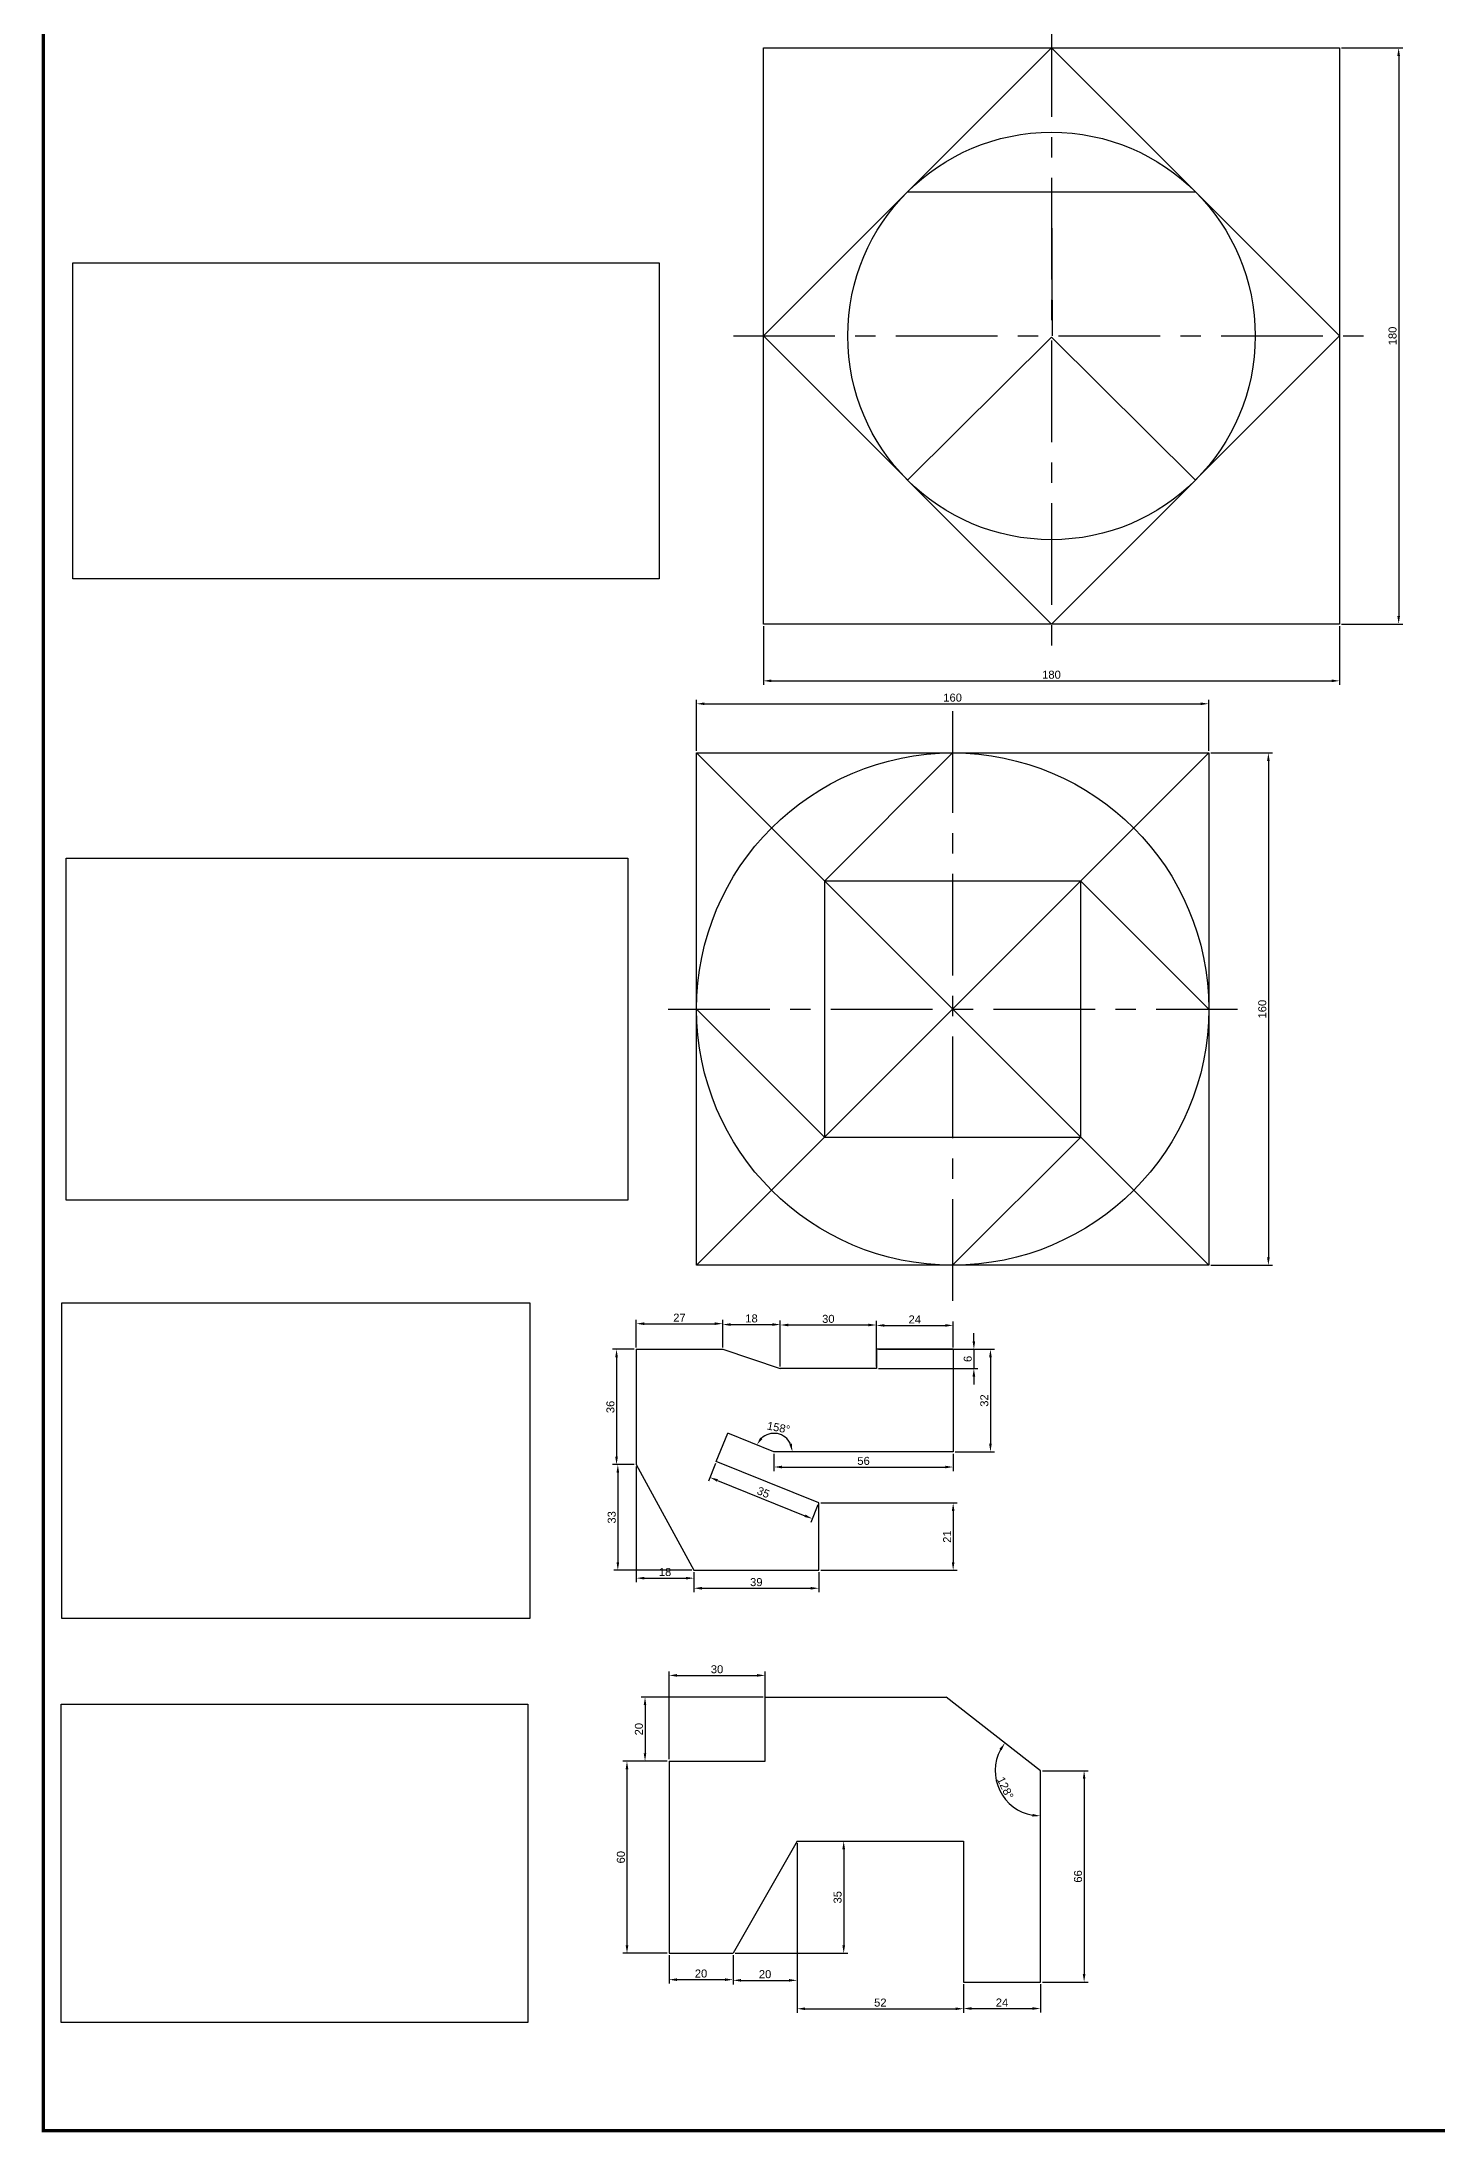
# Model space of a CAD drawing. Header units: millimetres. Extents: x -11 to 1152, y -49 to 996.
# Drawn here: x 318 to 753, y -49 to 604 of the extents above; entities that cross this region are included whole.
import ezdxf

# ---------------------------------------------------------------- set-up
doc = ezdxf.new("R2010")
doc.units = ezdxf.units.MM
doc.linetypes.add('CENTER', pattern=[50.8, 31.75, -6.35, 6.35, -6.35])
for name, color, linetype in [('中心线', 1, 'CENTER'), ('尺寸线', 5, 'Continuous'), ('标题栏', 7, 'Continuous')]:
    doc.layers.add(name, color=color, linetype=linetype)
doc.layers.add('可见的轮廓线', color=3, linetype='Continuous', lineweight=30)
doc.styles.get("Standard").update_dxf_attribs({"font": 'arial.ttf'})
doc.dimstyles.new('ISO-25', dxfattribs={"dimtxt": 2.5, "dimasz": 2.5, "dimexe": 1.25, "dimexo": 0.625, "dimtad": 1, "dimdec": 0, "dimtxsty": 'Standard', "dimcen": 2.5, "dimadec": 0, "dimazin": 0, "dimtfac": 1, "dimtdec": 0, "dimtmove": 0, "dimatfit": 3, "dimfxl": 1, "dimarcsym": 0})
picture_1 = doc.add_image_def('image3.jpg', size_in_pixel=(554, 378))
picture_2 = doc.add_image_def('image4.jpg', size_in_pixel=(553, 373))
picture_3 = doc.add_image_def('image5.jpg', size_in_pixel=(553, 337))
picture_4 = doc.add_image_def('image6.jpg', size_in_pixel=(553, 298))

# ---------------------------------------------------------------- blocks, each defined once
blk = doc.blocks.new('*D40')
at = {"layer": 'Defpoints', "color": 0, "transparency": 16777216}
for p in [(513.44, 66.46), (500.31, 6.46), (513.44, 6.46)]:
    blk.add_point(p, dxfattribs=at)
at = {"layer": '尺寸线', "color": 0, "lineweight": -2, "transparency": 16777216}
for p, q in [((512.82, 66.46), (499.06, 66.46)), ((500.31, 63.96), (500.31, 8.96)), ((512.82, 6.46), (499.06, 6.46))]:
    blk.add_line(p, q, dxfattribs=at)
at = {"layer": '尺寸线', "color": 0, "transparency": 16777216}
for points in [[(499.89, 63.96), (500.73, 63.96), (500.31, 66.46)], [(499.89, 8.96), (500.73, 8.96), (500.31, 6.46)]]:
    blk.add_solid(points, dxfattribs=at)
at = {"layer": '尺寸线', "color": 0, "transparency": 16777216, "insert": (498.41, 36.46), "char_height": 2.5, "attachment_point": 5, "rotation": 90}
blk.add_mtext('60', dxfattribs=at)
blk = doc.blocks.new('*D41')
at = {"layer": 'Defpoints', "color": 0, "transparency": 16777216}
for p in [(543.44, 93.25), (513.44, 66.46), (543.44, 66.46)]:
    blk.add_point(p, dxfattribs=at)
at = {"layer": '尺寸线', "color": 0, "lineweight": -2, "transparency": 16777216}
for p, q in [((513.44, 67.08), (513.44, 94.5)), ((515.94, 93.25), (540.94, 93.25)), ((543.44, 67.08), (543.44, 94.5))]:
    blk.add_line(p, q, dxfattribs=at)
at = {"layer": '尺寸线', "color": 0, "transparency": 16777216}
for points in [[(515.94, 93.67), (515.94, 92.84), (513.44, 93.25)], [(540.94, 93.67), (540.94, 92.84), (543.44, 93.25)]]:
    blk.add_solid(points, dxfattribs=at)
at = {"layer": '尺寸线', "color": 0, "transparency": 16777216, "insert": (528.44, 95.16), "char_height": 2.5, "attachment_point": 5}
blk.add_mtext('30', dxfattribs=at)
blk = doc.blocks.new('*D42')
at = {"layer": 'Defpoints', "color": 0, "transparency": 16777216}
for p in [(543.44, 86.46), (505.94, 66.46), (513.44, 66.46)]:
    blk.add_point(p, dxfattribs=at)
at = {"layer": '尺寸线', "color": 0, "lineweight": -2, "transparency": 16777216}
for p, q in [((542.82, 86.46), (504.69, 86.46)), ((505.94, 83.96), (505.94, 68.96)), ((512.82, 66.46), (504.69, 66.46))]:
    blk.add_line(p, q, dxfattribs=at)
at = {"layer": '尺寸线', "color": 0, "transparency": 16777216}
for points in [[(505.52, 83.96), (506.35, 83.96), (505.94, 86.46)], [(505.52, 68.96), (506.35, 68.96), (505.94, 66.46)]]:
    blk.add_solid(points, dxfattribs=at)
at = {"layer": '尺寸线', "color": 0, "transparency": 16777216, "insert": (504.04, 76.46), "char_height": 2.5, "attachment_point": 5, "rotation": 90}
blk.add_mtext('20', dxfattribs=at)
blk = doc.blocks.new('*D43')
at = {"layer": 'Defpoints', "color": 0, "transparency": 16777216}
for p in [(513.44, 6.46), (533.44, 6.46), (533.44, -1.78)]:
    blk.add_point(p, dxfattribs=at)
at = {"layer": '尺寸线', "color": 0, "lineweight": -2, "transparency": 16777216}
for p, q in [((513.44, 5.83), (513.44, -3.03)), ((533.44, 5.83), (533.44, -3.03)), ((515.94, -1.78), (530.94, -1.78))]:
    blk.add_line(p, q, dxfattribs=at)
at = {"layer": '尺寸线', "color": 0, "transparency": 16777216}
for points in [[(515.94, -1.37), (515.94, -2.2), (513.44, -1.78)], [(530.94, -1.37), (530.94, -2.2), (533.44, -1.78)]]:
    blk.add_solid(points, dxfattribs=at)
at = {"layer": '尺寸线', "color": 0, "transparency": 16777216, "insert": (523.44, 0.12), "char_height": 2.5, "attachment_point": 5}
blk.add_mtext('20', dxfattribs=at)
blk = doc.blocks.new('*D44')
at = {"layer": 'Defpoints', "color": 0, "transparency": 16777216}
for p in [(553.44, 41.46), (533.44, 6.46), (553.44, -2)]:
    blk.add_point(p, dxfattribs=at)
at = {"layer": '尺寸线', "color": 0, "lineweight": -2, "transparency": 16777216}
for p, q in [((553.44, 40.83), (553.44, -3.25)), ((533.44, 5.83), (533.44, -3.25)), ((535.94, -2), (550.94, -2))]:
    blk.add_line(p, q, dxfattribs=at)
at = {"layer": '尺寸线', "color": 0, "transparency": 16777216}
for points in [[(535.94, -1.58), (535.94, -2.41), (533.44, -2)], [(550.94, -1.58), (550.94, -2.41), (553.44, -2)]]:
    blk.add_solid(points, dxfattribs=at)
at = {"layer": '尺寸线', "color": 0, "transparency": 16777216, "insert": (543.44, -0.09), "char_height": 2.5, "attachment_point": 5}
blk.add_mtext('20', dxfattribs=at)
blk = doc.blocks.new('*D45')
at = {"layer": 'Defpoints', "color": 0, "transparency": 16777216}
for p in [(553.44, 41.46), (605.44, -2.54), (605.44, -10.87)]:
    blk.add_point(p, dxfattribs=at)
at = {"layer": '尺寸线', "color": 0, "lineweight": -2, "transparency": 16777216}
for p, q in [((553.44, 40.83), (553.44, -12.12)), ((605.44, -3.17), (605.44, -12.12)), ((555.94, -10.87), (602.94, -10.87))]:
    blk.add_line(p, q, dxfattribs=at)
at = {"layer": '尺寸线', "color": 0, "transparency": 16777216}
for points in [[(555.94, -10.45), (555.94, -11.28), (553.44, -10.87)], [(602.94, -10.45), (602.94, -11.28), (605.44, -10.87)]]:
    blk.add_solid(points, dxfattribs=at)
at = {"layer": '尺寸线', "color": 0, "transparency": 16777216, "insert": (579.44, -8.96), "char_height": 2.5, "attachment_point": 5}
blk.add_mtext('52', dxfattribs=at)
blk = doc.blocks.new('*D46')
at = {"layer": 'Defpoints', "color": 0, "transparency": 16777216}
for p in [(553.44, 41.46), (533.44, 6.46), (568, 6.46)]:
    blk.add_point(p, dxfattribs=at)
at = {"layer": '尺寸线', "color": 0, "lineweight": -2, "transparency": 16777216}
for p, q in [((554.07, 41.46), (569.25, 41.46)), ((568, 38.96), (568, 8.96)), ((534.07, 6.46), (569.25, 6.46))]:
    blk.add_line(p, q, dxfattribs=at)
at = {"layer": '尺寸线', "color": 0, "transparency": 16777216}
for points in [[(567.58, 38.96), (568.42, 38.96), (568, 41.46)], [(567.58, 8.96), (568.42, 8.96), (568, 6.46)]]:
    blk.add_solid(points, dxfattribs=at)
at = {"layer": '尺寸线', "color": 0, "transparency": 16777216, "insert": (566.1, 23.96), "char_height": 2.5, "attachment_point": 5, "rotation": 90}
blk.add_mtext('35', dxfattribs=at)
blk = doc.blocks.new('*D47')
at = {"layer": 'Defpoints', "color": 0, "transparency": 16777216}
for p in [(605.44, -2.54), (629.44, -2.54), (629.44, -10.8)]:
    blk.add_point(p, dxfattribs=at)
at = {"layer": '尺寸线', "color": 0, "lineweight": -2, "transparency": 16777216}
for p, q in [((605.44, -3.17), (605.44, -12.05)), ((629.44, -3.17), (629.44, -12.05)), ((607.94, -10.8), (626.94, -10.8))]:
    blk.add_line(p, q, dxfattribs=at)
at = {"layer": '尺寸线', "color": 0, "transparency": 16777216}
for points in [[(607.94, -10.38), (607.94, -11.21), (605.44, -10.8)], [(626.94, -10.38), (626.94, -11.21), (629.44, -10.8)]]:
    blk.add_solid(points, dxfattribs=at)
at = {"layer": '尺寸线', "color": 0, "transparency": 16777216, "insert": (617.44, -8.92), "char_height": 2.5, "attachment_point": 5}
blk.add_mtext('24', dxfattribs=at)
blk = doc.blocks.new('*D48')
at = {"layer": 'Defpoints', "color": 0, "transparency": 16777216}
for p in [(629.44, 63.46), (629.44, -2.54), (643.09, -2.54)]:
    blk.add_point(p, dxfattribs=at)
at = {"layer": '尺寸线', "color": 0, "lineweight": -2, "transparency": 16777216}
for p, q in [((630.07, 63.46), (644.34, 63.46)), ((643.09, 60.96), (643.09, -0.04)), ((630.07, -2.54), (644.34, -2.54))]:
    blk.add_line(p, q, dxfattribs=at)
at = {"layer": '尺寸线', "color": 0, "transparency": 16777216}
for points in [[(642.68, 60.96), (643.51, 60.96), (643.09, 63.46)], [(642.68, -0.04), (643.51, -0.04), (643.09, -2.54)]]:
    blk.add_solid(points, dxfattribs=at)
at = {"layer": '尺寸线', "color": 0, "transparency": 16777216, "insert": (641.19, 30.46), "char_height": 2.5, "attachment_point": 5, "rotation": 90}
blk.add_mtext('66', dxfattribs=at)
blk = doc.blocks.new('*D49')
at = {"layer": 'Defpoints', "color": 0, "transparency": 16777216}
for p in [(600, 86.46), (615.38, 62.31), (629.44, 63.46), (629.44, 63.46), (629.44, -2.54)]:
    blk.add_point(p, dxfattribs=at)
at = {"layer": '尺寸线', "color": 0, "lineweight": -2, "transparency": 16777216}
blk.add_arc((629.44, 63.46), 14.1, 152.1692, 259.8308, dxfattribs=at)
at = {"layer": '尺寸线', "color": 0, "transparency": 16777216}
for points in [[(616.62, 70.27), (617.32, 69.82), (618.33, 72.14)], [(626.99, 49.99), (626.92, 49.16), (629.44, 49.35)]]:
    blk.add_solid(points, dxfattribs=at)
at = {"layer": '尺寸线', "color": 0, "transparency": 16777216, "insert": (618.47, 58.11), "char_height": 2.5, "attachment_point": 5, "rotation": 296}
blk.add_mtext('128°', dxfattribs=at)
blk = doc.blocks.new('*D50')
at = {"layer": 'Defpoints', "color": 0, "transparency": 16777216}
for p in [(503.2, 195.11), (497.05, 159.11), (503.2, 159.11)]:
    blk.add_point(p, dxfattribs=at)
at = {"layer": '尺寸线', "color": 0, "lineweight": -2, "transparency": 16777216}
for p, q in [((502.57, 195.11), (495.8, 195.11)), ((497.05, 192.61), (497.05, 161.61)), ((502.57, 159.11), (495.8, 159.11))]:
    blk.add_line(p, q, dxfattribs=at)
at = {"layer": '尺寸线', "color": 0, "transparency": 16777216}
for points in [[(496.63, 192.61), (497.47, 192.61), (497.05, 195.11)], [(496.63, 161.61), (497.47, 161.61), (497.05, 159.11)]]:
    blk.add_solid(points, dxfattribs=at)
at = {"layer": '尺寸线', "color": 0, "transparency": 16777216, "insert": (495.15, 177.11), "char_height": 2.5, "attachment_point": 5, "rotation": 90}
blk.add_mtext('36', dxfattribs=at)
blk = doc.blocks.new('*D51')
at = {"layer": 'Defpoints', "color": 0, "transparency": 16777216}
for p in [(503.2, 159.11), (521.2, 126.11), (521.2, 123.63)]:
    blk.add_point(p, dxfattribs=at)
at = {"layer": '尺寸线', "color": 0, "lineweight": -2, "transparency": 16777216}
for p, q in [((503.2, 158.48), (503.2, 122.38)), ((521.2, 125.48), (521.2, 122.38)), ((505.7, 123.63), (518.7, 123.63))]:
    blk.add_line(p, q, dxfattribs=at)
at = {"layer": '尺寸线', "color": 0, "transparency": 16777216}
for points in [[(505.7, 124.04), (505.7, 123.21), (503.2, 123.63)], [(518.7, 124.04), (518.7, 123.21), (521.2, 123.63)]]:
    blk.add_solid(points, dxfattribs=at)
at = {"layer": '尺寸线', "color": 0, "transparency": 16777216, "insert": (512.2, 125.53), "char_height": 2.5, "attachment_point": 5}
blk.add_mtext('18', dxfattribs=at)
blk = doc.blocks.new('*D52')
at = {"layer": 'Defpoints', "color": 0, "transparency": 16777216}
for p in [(503.2, 159.11), (497.45, 126.11), (521.2, 126.11)]:
    blk.add_point(p, dxfattribs=at)
at = {"layer": '尺寸线', "color": 0, "lineweight": -2, "transparency": 16777216}
for p, q in [((502.57, 159.11), (496.2, 159.11)), ((497.45, 156.61), (497.45, 128.61)), ((520.57, 126.11), (496.2, 126.11))]:
    blk.add_line(p, q, dxfattribs=at)
at = {"layer": '尺寸线', "color": 0, "transparency": 16777216}
for points in [[(497.04, 156.61), (497.87, 156.61), (497.45, 159.11)], [(497.04, 128.61), (497.87, 128.61), (497.45, 126.11)]]:
    blk.add_solid(points, dxfattribs=at)
at = {"layer": '尺寸线', "color": 0, "transparency": 16777216, "insert": (495.55, 142.61), "char_height": 2.5, "attachment_point": 5, "rotation": 90}
blk.add_mtext('33', dxfattribs=at)
blk = doc.blocks.new('*D53')
at = {"layer": 'Defpoints', "color": 0, "transparency": 16777216}
for p in [(521.2, 126.11), (560.2, 126.11), (560.2, 120.48)]:
    blk.add_point(p, dxfattribs=at)
at = {"layer": '尺寸线', "color": 0, "lineweight": -2, "transparency": 16777216}
for p, q in [((521.2, 125.48), (521.2, 119.23)), ((560.2, 125.48), (560.2, 119.23)), ((523.7, 120.48), (557.7, 120.48))]:
    blk.add_line(p, q, dxfattribs=at)
at = {"layer": '尺寸线', "color": 0, "transparency": 16777216}
for points in [[(523.7, 120.89), (523.7, 120.06), (521.2, 120.48)], [(557.7, 120.89), (557.7, 120.06), (560.2, 120.48)]]:
    blk.add_solid(points, dxfattribs=at)
at = {"layer": '尺寸线', "color": 0, "transparency": 16777216, "insert": (540.7, 122.38), "char_height": 2.5, "attachment_point": 5}
blk.add_mtext('39', dxfattribs=at)
blk = doc.blocks.new('*D54')
at = {"layer": 'Defpoints', "color": 0, "transparency": 16777216}
for p in [(560.2, 147.11), (560.2, 126.11), (602.19, 126.11)]:
    blk.add_point(p, dxfattribs=at)
at = {"layer": '尺寸线', "color": 0, "lineweight": -2, "transparency": 16777216}
for p, q in [((560.82, 147.11), (603.44, 147.11)), ((602.19, 144.61), (602.19, 128.61)), ((560.82, 126.11), (603.44, 126.11))]:
    blk.add_line(p, q, dxfattribs=at)
at = {"layer": '尺寸线', "color": 0, "transparency": 16777216}
for points in [[(601.77, 144.61), (602.6, 144.61), (602.19, 147.11)], [(601.77, 128.61), (602.6, 128.61), (602.19, 126.11)]]:
    blk.add_solid(points, dxfattribs=at)
at = {"layer": '尺寸线', "color": 0, "transparency": 16777216, "insert": (600.31, 136.61), "char_height": 2.5, "attachment_point": 5, "rotation": 90}
blk.add_mtext('21', dxfattribs=at)
blk = doc.blocks.new('*D55')
at = {"layer": 'Defpoints', "color": 0, "transparency": 16777216}
for p in [(530.2, 203.12), (503.2, 195.11), (530.2, 195.11)]:
    blk.add_point(p, dxfattribs=at)
at = {"layer": '尺寸线', "color": 0, "lineweight": -2, "transparency": 16777216}
for p, q in [((503.2, 195.73), (503.2, 204.37)), ((505.7, 203.12), (527.7, 203.12)), ((530.2, 195.73), (530.2, 204.37))]:
    blk.add_line(p, q, dxfattribs=at)
at = {"layer": '尺寸线', "color": 0, "transparency": 16777216}
for points in [[(505.7, 203.53), (505.7, 202.7), (503.2, 203.12)], [(527.7, 203.53), (527.7, 202.7), (530.2, 203.12)]]:
    blk.add_solid(points, dxfattribs=at)
at = {"layer": '尺寸线', "color": 0, "transparency": 16777216, "insert": (516.7, 205), "char_height": 2.5, "attachment_point": 5}
blk.add_mtext('27', dxfattribs=at)
blk = doc.blocks.new('*D56')
at = {"layer": 'Defpoints', "color": 0, "transparency": 16777216}
for p in [(548.2, 202.84), (530.2, 195.11), (548.2, 189.11)]:
    blk.add_point(p, dxfattribs=at)
at = {"layer": '尺寸线', "color": 0, "lineweight": -2, "transparency": 16777216}
for p, q in [((530.2, 195.73), (530.2, 204.09)), ((532.7, 202.84), (545.7, 202.84)), ((548.2, 189.73), (548.2, 204.09))]:
    blk.add_line(p, q, dxfattribs=at)
at = {"layer": '尺寸线', "color": 0, "transparency": 16777216}
for points in [[(532.7, 203.26), (532.7, 202.43), (530.2, 202.84)], [(545.7, 203.26), (545.7, 202.43), (548.2, 202.84)]]:
    blk.add_solid(points, dxfattribs=at)
at = {"layer": '尺寸线', "color": 0, "transparency": 16777216, "insert": (539.2, 204.75), "char_height": 2.5, "attachment_point": 5}
blk.add_mtext('18', dxfattribs=at)
blk = doc.blocks.new('*D57')
at = {"layer": 'Defpoints', "color": 0, "transparency": 16777216}
for p in [(578.2, 202.71), (548.2, 189.11), (578.2, 189.11)]:
    blk.add_point(p, dxfattribs=at)
at = {"layer": '尺寸线', "color": 0, "lineweight": -2, "transparency": 16777216}
for p, q in [((548.2, 189.73), (548.2, 203.96)), ((550.7, 202.71), (575.7, 202.71)), ((578.2, 189.73), (578.2, 203.96))]:
    blk.add_line(p, q, dxfattribs=at)
at = {"layer": '尺寸线', "color": 0, "transparency": 16777216}
for points in [[(550.7, 203.13), (550.7, 202.29), (548.2, 202.71)], [(575.7, 203.13), (575.7, 202.29), (578.2, 202.71)]]:
    blk.add_solid(points, dxfattribs=at)
at = {"layer": '尺寸线', "color": 0, "transparency": 16777216, "insert": (563.2, 204.61), "char_height": 2.5, "attachment_point": 5}
blk.add_mtext('30', dxfattribs=at)
blk = doc.blocks.new('*D58')
at = {"layer": 'Defpoints', "color": 0, "transparency": 16777216}
for p in [(602.2, 202.57), (578.2, 195.11), (602.2, 195.11)]:
    blk.add_point(p, dxfattribs=at)
at = {"layer": '尺寸线', "color": 0, "lineweight": -2, "transparency": 16777216}
for p, q in [((578.2, 195.73), (578.2, 203.82)), ((580.7, 202.57), (599.7, 202.57)), ((602.2, 195.73), (602.2, 203.82))]:
    blk.add_line(p, q, dxfattribs=at)
at = {"layer": '尺寸线', "color": 0, "transparency": 16777216}
for points in [[(580.7, 202.99), (580.7, 202.16), (578.2, 202.57)], [(599.7, 202.99), (599.7, 202.16), (602.2, 202.57)]]:
    blk.add_solid(points, dxfattribs=at)
at = {"layer": '尺寸线', "color": 0, "transparency": 16777216, "insert": (590.2, 204.45), "char_height": 2.5, "attachment_point": 5}
blk.add_mtext('24', dxfattribs=at)
blk = doc.blocks.new('*D60')
at = {"layer": 'Defpoints', "color": 0, "transparency": 16777216}
for p in [(578.2, 195.11), (578.2, 189.11), (608.66, 189.11)]:
    blk.add_point(p, dxfattribs=at)
at = {"layer": '尺寸线', "color": 0, "lineweight": -2, "transparency": 16777216}
for p, q in [((608.66, 197.61), (608.66, 200.11)), ((578.82, 195.11), (609.91, 195.11)), ((608.66, 195.11), (608.66, 189.11)), ((578.82, 189.11), (609.91, 189.11)), ((608.66, 186.61), (608.66, 184.11))]:
    blk.add_line(p, q, dxfattribs=at)
at = {"layer": '尺寸线', "color": 0, "transparency": 16777216}
for points in [[(608.24, 197.61), (609.07, 197.61), (608.66, 195.11)], [(608.24, 186.61), (609.07, 186.61), (608.66, 189.11)]]:
    blk.add_solid(points, dxfattribs=at)
at = {"layer": '尺寸线', "color": 0, "transparency": 16777216, "insert": (606.75, 192.11), "char_height": 2.5, "attachment_point": 5, "rotation": 90}
blk.add_mtext('6', dxfattribs=at)
blk = doc.blocks.new('*D61')
at = {"layer": 'Defpoints', "color": 0, "transparency": 16777216}
for p in [(602.2, 195.11), (602.2, 163.11), (613.84, 163.11)]:
    blk.add_point(p, dxfattribs=at)
at = {"layer": '尺寸线', "color": 0, "lineweight": -2, "transparency": 16777216}
for p, q in [((602.82, 195.11), (615.09, 195.11)), ((613.84, 192.61), (613.84, 165.61)), ((602.82, 163.11), (615.09, 163.11))]:
    blk.add_line(p, q, dxfattribs=at)
at = {"layer": '尺寸线', "color": 0, "transparency": 16777216}
for points in [[(613.42, 192.61), (614.25, 192.61), (613.84, 195.11)], [(613.42, 165.61), (614.25, 165.61), (613.84, 163.11)]]:
    blk.add_solid(points, dxfattribs=at)
at = {"layer": '尺寸线', "color": 0, "transparency": 16777216, "insert": (611.93, 179.11), "char_height": 2.5, "attachment_point": 5, "rotation": 90}
blk.add_mtext('32', dxfattribs=at)
blk = doc.blocks.new('*D62')
at = {"layer": 'Defpoints', "color": 0, "transparency": 16777216}
for p in [(546.2, 163.11), (602.2, 163.11), (602.2, 158.35)]:
    blk.add_point(p, dxfattribs=at)
at = {"layer": '尺寸线', "color": 0, "lineweight": -2, "transparency": 16777216}
for p, q in [((546.2, 162.48), (546.2, 157.1)), ((548.7, 158.35), (599.7, 158.35)), ((602.2, 162.48), (602.2, 157.1))]:
    blk.add_line(p, q, dxfattribs=at)
at = {"layer": '尺寸线', "color": 0, "transparency": 16777216}
for points in [[(548.7, 158.76), (548.7, 157.93), (546.2, 158.35)], [(599.7, 158.76), (599.7, 157.93), (602.2, 158.35)]]:
    blk.add_solid(points, dxfattribs=at)
at = {"layer": '尺寸线', "color": 0, "transparency": 16777216, "insert": (574.2, 160.25), "char_height": 2.5, "attachment_point": 5}
blk.add_mtext('56', dxfattribs=at)
blk = doc.blocks.new('*D63')
at = {"layer": 'Defpoints', "color": 0, "transparency": 16777216}
for p in [(531.8, 168.92), (549.69, 167.69), (546.2, 163.11), (546.2, 163.11), (602.2, 163.11)]:
    blk.add_point(p, dxfattribs=at)
at = {"layer": '尺寸线', "color": 0, "lineweight": -2, "transparency": 16777216}
blk.add_arc((546.2, 163.11), 5.76, 25.06489, 132.93511, dxfattribs=at)
at = {"layer": '尺寸线', "color": 0, "transparency": 16777216}
for points in [[(542.62, 167.09), (541.93, 167.56), (540.85, 165.27)], [(551.82, 165.64), (551.01, 165.46), (551.96, 163.11)]]:
    blk.add_solid(points, dxfattribs=at)
at = {"layer": '尺寸线', "color": 0, "transparency": 16777216, "insert": (547.66, 170.63), "char_height": 2.5, "attachment_point": 5, "rotation": 349}
blk.add_mtext('158°', dxfattribs=at)
blk = doc.blocks.new('*D64')
at = {"layer": 'Defpoints', "color": 0, "transparency": 16777216}
for p in [(528.21, 160.03), (560.2, 147.11), (558.21, 142.19)]:
    blk.add_point(p, dxfattribs=at)
at = {"layer": '尺寸线', "color": 0, "lineweight": -2, "transparency": 16777216}
for p, q in [((527.97, 159.45), (525.75, 153.95)), ((528.54, 154.17), (555.89, 143.12)), ((559.96, 146.53), (557.74, 141.03))]:
    blk.add_line(p, q, dxfattribs=at)
at = {"layer": '尺寸线', "color": 0, "transparency": 16777216}
for points in [[(528.69, 154.56), (528.38, 153.79), (526.22, 155.11)], [(556.05, 143.51), (555.73, 142.74), (558.21, 142.19)]]:
    blk.add_solid(points, dxfattribs=at)
at = {"layer": '尺寸线', "color": 0, "transparency": 16777216, "insert": (542.92, 150.41), "char_height": 2.5, "attachment_point": 5, "rotation": 338}
blk.add_mtext('35', dxfattribs=at)
blk = doc.blocks.new('*D65')
at = {"layer": 'Defpoints', "color": 0, "transparency": 16777216}
for p in [(682.02, 396.75), (522.02, 381.38), (682.02, 381.38)]:
    blk.add_point(p, dxfattribs=at)
at = {"layer": '尺寸线', "color": 0, "lineweight": -2, "transparency": 16777216}
for p, q in [((522.02, 382.01), (522.02, 398)), ((524.52, 396.75), (679.52, 396.75)), ((682.02, 382.01), (682.02, 398))]:
    blk.add_line(p, q, dxfattribs=at)
at = {"layer": '尺寸线', "color": 0, "transparency": 16777216}
for points in [[(524.52, 397.17), (524.52, 396.34), (522.02, 396.75)], [(679.52, 397.17), (679.52, 396.34), (682.02, 396.75)]]:
    blk.add_solid(points, dxfattribs=at)
at = {"layer": '尺寸线', "color": 0, "transparency": 16777216, "insert": (602.02, 398.66), "char_height": 2.5, "attachment_point": 5}
blk.add_mtext('160', dxfattribs=at)
blk = doc.blocks.new('*D66')
at = {"layer": 'Defpoints', "color": 0, "transparency": 16777216}
for p in [(682.02, 381.38), (682.02, 221.38), (700.65, 221.38)]:
    blk.add_point(p, dxfattribs=at)
at = {"layer": '尺寸线', "color": 0, "lineweight": -2, "transparency": 16777216}
for p, q in [((682.65, 381.38), (701.9, 381.38)), ((700.65, 378.88), (700.65, 223.88)), ((682.65, 221.38), (701.9, 221.38))]:
    blk.add_line(p, q, dxfattribs=at)
at = {"layer": '尺寸线', "color": 0, "transparency": 16777216}
for points in [[(700.23, 378.88), (701.07, 378.88), (700.65, 381.38)], [(700.23, 223.88), (701.07, 223.88), (700.65, 221.38)]]:
    blk.add_solid(points, dxfattribs=at)
at = {"layer": '尺寸线', "color": 0, "transparency": 16777216, "insert": (698.75, 301.38), "char_height": 2.5, "attachment_point": 5, "rotation": 90}
blk.add_mtext('160', dxfattribs=at)
blk = doc.blocks.new('*D67')
at = {"layer": 'Defpoints', "color": 0, "transparency": 16777216}
for p in [(722.9, 601.64), (722.9, 421.64), (741.34, 421.64)]:
    blk.add_point(p, dxfattribs=at)
at = {"layer": '尺寸线', "color": 0, "lineweight": -2, "transparency": 16777216}
for p, q in [((723.53, 601.64), (742.59, 601.64)), ((741.34, 599.14), (741.34, 424.14)), ((723.53, 421.64), (742.59, 421.64))]:
    blk.add_line(p, q, dxfattribs=at)
at = {"layer": '尺寸线', "color": 0, "transparency": 16777216}
for points in [[(740.92, 599.14), (741.75, 599.14), (741.34, 601.64)], [(740.92, 424.14), (741.75, 424.14), (741.34, 421.64)]]:
    blk.add_solid(points, dxfattribs=at)
at = {"layer": '尺寸线', "color": 0, "transparency": 16777216, "insert": (739.44, 511.64), "char_height": 2.5, "attachment_point": 5, "rotation": 90}
blk.add_mtext('180', dxfattribs=at)
blk = doc.blocks.new('*D68')
at = {"layer": 'Defpoints', "color": 0, "transparency": 16777216}
for p in [(542.9, 421.64), (722.9, 421.64), (722.9, 403.92)]:
    blk.add_point(p, dxfattribs=at)
at = {"layer": '尺寸线', "color": 0, "lineweight": -2, "transparency": 16777216}
for p, q in [((542.9, 421.02), (542.9, 402.67)), ((722.9, 421.02), (722.9, 402.67)), ((545.4, 403.92), (720.4, 403.92))]:
    blk.add_line(p, q, dxfattribs=at)
at = {"layer": '尺寸线', "color": 0, "transparency": 16777216}
for points in [[(545.4, 404.33), (545.4, 403.5), (542.9, 403.92)], [(720.4, 404.33), (720.4, 403.5), (722.9, 403.92)]]:
    blk.add_solid(points, dxfattribs=at)
at = {"layer": '尺寸线', "color": 0, "transparency": 16777216, "insert": (632.9, 405.82), "char_height": 2.5, "attachment_point": 5}
blk.add_mtext('180', dxfattribs=at)

msp = doc.modelspace()

# ---------------------------------------------------------------- linework, layer by layer
at = {"layer": '中心线'}
for p, q in [((632.9, 611.85), (632.9, 410.6)), ((533.53, 511.64), (732.65, 511.64)), ((602.02, 394.41), (602.02, 208.53)), ((513.16, 301.38), (690.96, 301.38))]:
    msp.add_line(p, q, dxfattribs=at)
at = {"layer": '可见的轮廓线'}
for p, q in [((542.9, 421.64), (542.9, 601.64)), ((542.9, 601.64), (722.9, 601.64)), ((632.9, 601.64), (542.9, 511.64)), ((722.9, 511.64), (632.9, 601.64)), ((722.9, 601.64), (722.9, 421.64)), ((587.9, 556.64), (677.9, 556.64)), ((632.9, 556.64), (633.09, 511.64)), ((542.9, 511.64), (632.9, 421.64)), ((632.9, 511.23), (587.9, 466.64)), ((632.9, 421.64), (722.9, 511.64)), ((632.9, 511.23), (677.9, 466.64)), ((722.9, 421.64), (542.9, 421.64)), ((522.02, 221.38), (522.02, 381.38)), ((522.02, 381.38), (682.02, 381.38)), ((522.02, 381.38), (682.02, 221.38)), ((682.02, 381.38), (522.02, 221.38)), ((602.02, 381.38), (562.02, 341.38)), ((682.02, 381.38), (682.02, 221.38)), ((562.02, 341.38), (562.02, 261.38)), ((642.02, 341.38), (562.02, 341.38)), ((682.02, 301.38), (642.02, 341.38)), ((642.02, 261.38), (642.02, 341.38)), ((522.02, 301.38), (562.02, 261.38)), ((562.02, 261.38), (642.02, 261.38)), ((602.02, 221.38), (642.02, 261.38)), ((682.02, 221.38), (522.02, 221.38)), ((503.2, 195.11), (503.2, 159.11)), ((503.2, 195.11), (530.2, 195.11)), ((530.2, 195.11), (548.2, 189.11)), ((602.2, 195.11), (578.2, 195.11)), ((578.2, 195.11), (578.2, 189.11)), ((602.2, 195.11), (602.2, 163.11)), ((578.2, 189.11), (548.2, 189.11)), ((528.21, 160.03), (531.8, 168.92)), ((546.2, 163.11), (531.8, 168.92)), ((503.2, 159.11), (521.2, 126.11)), ((560.2, 147.11), (528.21, 160.03)), ((602.2, 163.11), (546.2, 163.11)), ((560.2, 126.11), (560.2, 147.11)), ((521.2, 126.11), (560.2, 126.11)), ((543.44, 66.46), (543.44, 86.46)), ((543.44, 86.46), (600, 86.46)), ((629.44, 63.46), (600, 86.46)), ((513.44, 66.46), (513.44, 6.46)), ((513.44, 66.46), (543.44, 66.46)), ((629.44, -2.54), (629.44, 63.46)), ((553.44, 41.46), (533.44, 6.46)), ((553.44, 41.46), (605.44, 41.46)), ((605.44, 41.46), (605.44, -2.54)), ((513.44, 6.46), (533.44, 6.46)), ((605.44, -2.54), (629.44, -2.54))]:
    msp.add_line(p, q, dxfattribs=at)
for centre, radius in [((632.9, 511.64), 63.64), ((602.02, 301.38), 80)]:
    msp.add_circle(centre, radius, dxfattribs=at)
at = {"layer": '标题栏', "const_width": 1}
msp.add_lwpolyline([(318.03, 995.52), (797.79, 995.52), (797.79, -48.93), (318.03, -48.93)], close=True, dxfattribs=at)

# ---------------------------------------------------------------- dimensions: what is measured, and where the dimension line sits
at = {"layer": '尺寸线'}
for base, p1, p2, picture, middle in [((741.34, 421.64), (722.9, 601.64), (722.9, 421.64), '*D67', (739.44, 511.64)), ((700.65, 221.38), (682.02, 381.38), (682.02, 221.38), '*D66', (698.75, 301.38)), ((608.66, 189.11), (578.2, 195.11), (578.2, 189.11), '*D60', (606.75, 192.11)), ((497.05, 159.11), (503.2, 195.11), (503.2, 159.11), '*D50', (495.15, 177.11)), ((613.84, 163.11), (602.2, 195.11), (602.2, 163.11), '*D61', (611.93, 179.11)), ((497.45, 126.11), (503.2, 159.11), (521.2, 126.11), '*D52', (495.55, 142.61)), ((602.19, 126.11), (560.2, 147.11), (560.2, 126.11), '*D54', (600.31, 136.61)), ((505.94, 66.46), (543.44, 86.46), (513.44, 66.46), '*D42', (504.04, 76.46)), ((500.31, 6.46), (513.44, 66.46), (513.44, 6.46), '*D40', (498.41, 36.46)), ((643.09, -2.54), (629.44, 63.46), (629.44, -2.54), '*D48', (641.19, 30.46)), ((568, 6.46), (553.44, 41.46), (533.44, 6.46), '*D46', (566.1, 23.96))]:
    dim = msp.add_linear_dim(base=base, p1=p1, p2=p2, angle=90, dimstyle='ISO-25', dxfattribs=at)
    dim.commit()
    dim.dimension.update_dxf_attribs({"geometry": picture, "text_midpoint": middle})
for base, p1, p2, picture, middle in [((722.9, 403.92), (542.9, 421.64), (722.9, 421.64), '*D68', (632.9, 405.82)), ((682.02, 396.75), (522.02, 381.38), (682.02, 381.38), '*D65', (602.02, 398.66)), ((548.2, 202.84), (530.2, 195.11), (548.2, 189.11), '*D56', (539.2, 204.75)), ((578.2, 202.71), (548.2, 189.11), (578.2, 189.11), '*D57', (563.2, 204.61)), ((602.2, 202.57), (578.2, 195.11), (602.2, 195.11), '*D58', (590.2, 204.45)), ((521.2, 123.63), (503.2, 159.11), (521.2, 126.11), '*D51', (512.2, 125.53)), ((602.2, 158.35), (546.2, 163.11), (602.2, 163.11), '*D62', (574.2, 160.25)), ((560.2, 120.48), (521.2, 126.11), (560.2, 126.11), '*D53', (540.7, 122.38)), ((543.44, 93.25), (513.44, 66.46), (543.44, 66.46), '*D41', (528.44, 95.16)), ((553.44, -2), (533.44, 6.46), (553.44, 41.46), '*D44', (543.44, -0.09)), ((605.44, -10.87), (553.44, 41.46), (605.44, -2.54), '*D45', (579.44, -8.96)), ((533.44, -1.78), (513.44, 6.46), (533.44, 6.46), '*D43', (523.44, 0.12)), ((629.44, -10.8), (605.44, -2.54), (629.44, -2.54), '*D47', (617.44, -8.92))]:
    dim = msp.add_linear_dim(base=base, p1=p1, p2=p2, dimstyle='ISO-25', dxfattribs=at)
    dim.commit()
    dim.dimension.update_dxf_attribs({"geometry": picture, "text_midpoint": middle})
for p1, p2, distance, picture, middle in [((503.2, 195.11), (530.2, 195.11), 8.01, '*D55', (516.7, 205)), ((528.21, 160.03), (560.2, 147.11), -5.31, '*D64', (542.92, 150.41))]:
    dim = msp.add_aligned_dim(p1=p1, p2=p2, distance=distance, dimstyle='ISO-25', dxfattribs=at)
    dim.commit()
    dim.dimension.update_dxf_attribs({"geometry": picture, "text_midpoint": middle})
for base, line1, line2, picture, middle in [((549.69, 167.69), ((602.2, 163.11), (546.2, 163.11)), ((546.2, 163.11), (531.8, 168.92)), '*D63', (547.66, 170.63)), ((615.38, 62.31), ((629.44, -2.54), (629.44, 63.46)), ((629.44, 63.46), (600, 86.46)), '*D49', (618.47, 58.11))]:
    dim = msp.add_angular_dim_2l(base=base, line1=line1, line2=line2, dimstyle='ISO-25', dxfattribs=at)
    dim.commit()
    dim.dimension.update_dxf_attribs({"geometry": picture, "text_midpoint": middle})

# ---------------------------------------------------------------- pictures from other files: only their frames are drawn
image = msp.add_image(picture_4, insert=(327.25, 435.8), size_in_units=(183.13, 98.69), dxfattribs=at)
image.dxf.flags = 7
image = msp.add_image(picture_3, insert=(325.18, 241.65), size_in_units=(175.39, 106.88), dxfattribs=at)
image.dxf.flags = 7
image = msp.add_image(picture_2, insert=(323.76, 111.04), size_in_units=(146.18, 98.6), dxfattribs=at)
image.dxf.flags = 7
at = {"layer": '标题栏'}
image = msp.add_image(picture_1, insert=(323.59, -15.2), size_in_units=(145.78, 99.47), dxfattribs=at)
image.dxf.flags = 7

doc.saveas('drawing.dxf')
